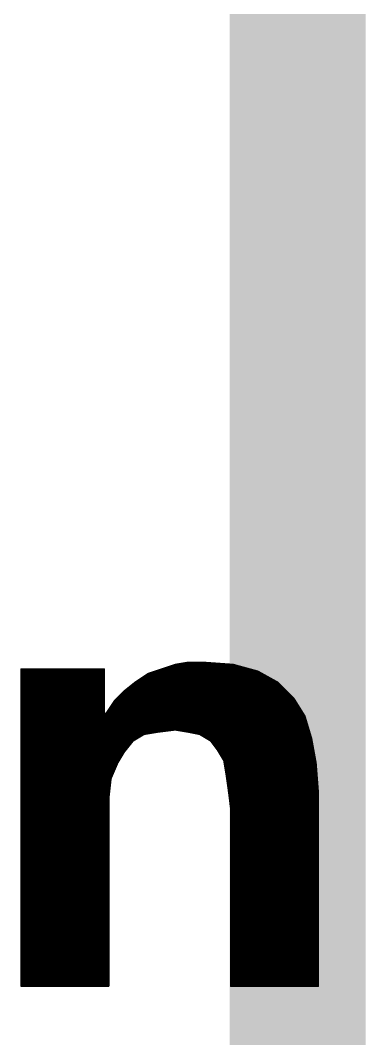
# Model space of a CAD drawing. Extents: x -28 to 79, y -27 to 67.
# Drawn here: x 44.158 to 45.707, y 42.931 to 47.498 of the extents above; entities that cross this region are included whole.
import ezdxf

# ---------------------------------------------------------------- set-up
doc = ezdxf.new("R2010")
doc.units = 0
doc.layers.add('1', color=12, linetype='CONTINUOUS')
doc.layers.add('21', color=41, linetype='CONTINUOUS')

msp = doc.modelspace()

# ---------------------------------------------------------------- linework, layer by layer
at = {"layer": '1', "const_width": 0.6096}
msp.add_lwpolyline([(45.4025, 39.37), (45.4025, 50.165)], dxfattribs=at)
at = {"layer": '21', "const_width": 0.01}
for points in [[(44.853, 44.6075), (44.913, 44.6175)], [(44.913, 44.6175), (44.973, 44.6175)], [(44.973, 44.6175), (45.113, 44.6075)], [(44.163, 44.5875), (44.533, 44.5875)], [(44.163, 44.4075), (44.163, 44.5875)], [(44.163, 44.58), (44.533, 44.58)], [(44.533, 44.5875), (44.533, 44.3875)], [(44.733, 44.5675), (44.793, 44.5875)], [(44.7705, 44.58), (45.2138, 44.58)], [(44.793, 44.5875), (44.853, 44.6075)], [(44.8005, 44.59), (45.1772, 44.59)], [(44.8305, 44.6), (45.1405, 44.6)], [(44.868, 44.61), (45.078, 44.61)], [(45.113, 44.6075), (45.223, 44.5775)], [(45.223, 44.5775), (45.313, 44.5275)], [(44.163, 44.57), (44.533, 44.57)], [(44.163, 44.56), (44.533, 44.56)], [(44.163, 44.55), (44.533, 44.55)], [(44.163, 44.54), (44.533, 44.54)], [(44.163, 44.53), (44.533, 44.53)], [(44.623, 44.4875), (44.673, 44.5275)], [(44.673, 44.5275), (44.733, 44.5675)], [(44.6768, 44.53), (45.3085, 44.53)], [(44.6917, 44.54), (45.2905, 44.54)], [(44.7067, 44.55), (45.2725, 44.55)], [(44.7218, 44.56), (45.2545, 44.56)], [(44.7405, 44.57), (45.2365, 44.57)], [(45.313, 44.5275), (45.383, 44.4575)], [(44.163, 44.52), (44.533, 44.52)], [(44.163, 44.51), (44.533, 44.51)], [(44.163, 44.5), (44.533, 44.5)], [(44.163, 44.49), (44.533, 44.49)], [(44.163, 44.48), (44.533, 44.48)], [(44.583, 44.4475), (44.623, 44.4875)], [(44.6155, 44.48), (45.3605, 44.48)], [(44.6261, 44.49), (45.3505, 44.49)], [(44.6386, 44.5), (45.3405, 44.5)], [(44.6511, 44.51), (45.3305, 44.51)], [(44.6636, 44.52), (45.3205, 44.52)], [(44.163, 44.47), (44.533, 44.47)], [(44.163, 44.46), (44.533, 44.46)], [(44.163, 44.45), (44.533, 44.45)], [(44.163, 44.44), (44.533, 44.44)], [(44.543, 44.3875), (44.583, 44.4475)], [(44.578, 44.44), (45.3939, 44.44)], [(44.5855, 44.45), (45.3877, 44.45)], [(44.5955, 44.46), (45.3805, 44.46)], [(44.6055, 44.47), (45.3705, 44.47)], [(45.383, 44.4575), (45.433, 44.3775)], [(44.163, 44.43), (44.533, 44.43)], [(44.163, 44.42), (44.533, 44.42)], [(44.163, 44.41), (44.533, 44.41)], [(44.163, 43.1675), (44.163, 44.4075)], [(44.163, 44.4), (44.533, 44.4)], [(44.163, 44.39), (44.533, 44.39)], [(44.5447, 44.39), (45.4252, 44.39)], [(44.5513, 44.4), (45.4189, 44.4)], [(44.558, 44.41), (45.4127, 44.41)], [(44.5647, 44.42), (45.4064, 44.42)], [(44.5713, 44.43), (45.4002, 44.43)], [(44.163, 44.38), (45.4314, 44.38)], [(44.163, 44.37), (45.4353, 44.37)], [(44.163, 44.36), (45.4383, 44.36)], [(44.163, 44.35), (45.4413, 44.35)], [(44.533, 44.3875), (44.543, 44.3875)], [(45.433, 44.3775), (45.463, 44.2775)], [(44.163, 44.34), (45.4443, 44.34)], [(44.163, 44.33), (45.4473, 44.33)], [(44.163, 44.32), (45.4503, 44.32)], [(44.163, 44.31), (44.793, 44.31)], [(44.163, 44.3), (44.728, 44.3)], [(44.713, 44.2975), (44.663, 44.2675)], [(44.773, 44.3075), (44.713, 44.2975)], [(44.853, 44.3175), (44.773, 44.3075)], [(44.913, 44.3075), (44.853, 44.3175)], [(44.898, 44.31), (45.4533, 44.31)], [(44.963, 44.2975), (44.913, 44.3075)], [(44.9505, 44.3), (45.4563, 44.3)], [(45.013, 44.2675), (44.963, 44.2975)], [(44.163, 44.29), (44.7005, 44.29)], [(44.163, 44.28), (44.6838, 44.28)], [(44.163, 44.27), (44.6672, 44.27)], [(44.163, 44.26), (44.657, 44.26)], [(44.663, 44.2675), (44.623, 44.2175)], [(44.9755, 44.29), (45.4593, 44.29)], [(44.9922, 44.28), (45.4623, 44.28)], [(45.0088, 44.27), (45.4644, 44.27)], [(45.043, 44.2275), (45.013, 44.2675)], [(45.0186, 44.26), (45.4662, 44.26)], [(45.463, 44.2775), (45.483, 44.1675)], [(44.163, 44.25), (44.649, 44.25)], [(44.163, 44.24), (44.641, 44.24)], [(44.163, 44.23), (44.633, 44.23)], [(44.163, 44.22), (44.625, 44.22)], [(44.163, 44.21), (44.6185, 44.21)], [(44.623, 44.2175), (44.593, 44.1675)], [(45.0261, 44.25), (45.468, 44.25)], [(45.0336, 44.24), (45.4698, 44.24)], [(45.0411, 44.23), (45.4716, 44.23)], [(45.073, 44.1775), (45.043, 44.2275)], [(45.0475, 44.22), (45.4735, 44.22)], [(45.0535, 44.21), (45.4753, 44.21)], [(44.163, 44.2), (44.6125, 44.2)], [(44.163, 44.19), (44.6065, 44.19)], [(44.163, 44.18), (44.6005, 44.18)], [(44.163, 44.17), (44.5945, 44.17)], [(44.163, 44.16), (44.5898, 44.16)], [(44.593, 44.1675), (44.563, 44.0975)], [(45.0595, 44.2), (45.4771, 44.2)], [(45.0655, 44.19), (45.4789, 44.19)], [(45.0715, 44.18), (45.4807, 44.18)], [(45.083, 44.1175), (45.073, 44.1775)], [(45.0742, 44.17), (45.4825, 44.17)], [(45.0759, 44.16), (45.4836, 44.16)], [(45.483, 44.1675), (45.493, 44.0375)], [(44.163, 44.15), (44.5855, 44.15)], [(44.163, 44.14), (44.5812, 44.14)], [(44.163, 44.13), (44.5769, 44.13)], [(44.163, 44.12), (44.5726, 44.12)], [(45.0776, 44.15), (45.4843, 44.15)], [(45.0793, 44.14), (45.4851, 44.14)], [(45.0809, 44.13), (45.4859, 44.13)], [(45.0826, 44.12), (45.4867, 44.12)], [(45.093, 44.0475), (45.083, 44.1175)], [(44.163, 44.11), (44.5684, 44.11)], [(44.163, 44.1), (44.5641, 44.1)], [(44.163, 44.09), (44.5622, 44.09)], [(44.163, 44.08), (44.5611, 44.08)], [(44.163, 44.07), (44.5599, 44.07)], [(44.563, 44.0975), (44.553, 44.0075)], [(45.0841, 44.11), (45.4874, 44.11)], [(45.0855, 44.1), (45.4882, 44.1)], [(45.0869, 44.09), (45.489, 44.09)], [(45.0884, 44.08), (45.4897, 44.08)], [(45.0898, 44.07), (45.4905, 44.07)], [(44.163, 44.06), (44.5588, 44.06)], [(44.163, 44.05), (44.5577, 44.05)], [(44.163, 44.04), (44.5566, 44.04)], [(44.163, 44.03), (44.5555, 44.03)], [(45.0912, 44.06), (45.4913, 44.06)], [(45.0926, 44.05), (45.492, 44.05)], [(45.103, 43.9675), (45.093, 44.0475)], [(45.0939, 44.04), (45.4928, 44.04)], [(45.0952, 44.03), (45.493, 44.03)], [(45.493, 44.0375), (45.493, 43.1675)], [(44.163, 44.02), (44.5544, 44.02)], [(44.163, 44.01), (44.5533, 44.01)], [(44.163, 44), (44.553, 44)], [(44.163, 43.99), (44.553, 43.99)], [(44.163, 43.98), (44.553, 43.98)], [(44.553, 44.0075), (44.553, 43.1675)], [(45.0964, 44.02), (45.493, 44.02)], [(45.0977, 44.01), (45.493, 44.01)], [(45.0989, 44), (45.493, 44)], [(45.1002, 43.99), (45.493, 43.99)], [(45.1014, 43.98), (45.493, 43.98)], [(44.163, 43.97), (44.553, 43.97)], [(44.163, 43.96), (44.553, 43.96)], [(44.163, 43.95), (44.553, 43.95)], [(44.163, 43.94), (44.553, 43.94)], [(45.1027, 43.97), (45.493, 43.97)], [(45.103, 43.1675), (45.103, 43.9675)], [(45.103, 43.96), (45.493, 43.96)], [(45.103, 43.95), (45.493, 43.95)], [(45.103, 43.94), (45.493, 43.94)], [(44.163, 43.93), (44.553, 43.93)], [(44.163, 43.92), (44.553, 43.92)], [(44.163, 43.91), (44.553, 43.91)], [(44.163, 43.9), (44.553, 43.9)], [(44.163, 43.89), (44.553, 43.89)], [(45.103, 43.93), (45.493, 43.93)], [(45.103, 43.92), (45.493, 43.92)], [(45.103, 43.91), (45.493, 43.91)], [(45.103, 43.9), (45.493, 43.9)], [(45.103, 43.89), (45.493, 43.89)], [(44.163, 43.88), (44.553, 43.88)], [(44.163, 43.87), (44.553, 43.87)], [(44.163, 43.86), (44.553, 43.86)], [(44.163, 43.85), (44.553, 43.85)], [(45.103, 43.88), (45.493, 43.88)], [(45.103, 43.87), (45.493, 43.87)], [(45.103, 43.86), (45.493, 43.86)], [(45.103, 43.85), (45.493, 43.85)], [(44.163, 43.84), (44.553, 43.84)], [(44.163, 43.83), (44.553, 43.83)], [(44.163, 43.82), (44.553, 43.82)], [(44.163, 43.81), (44.553, 43.81)], [(44.163, 43.8), (44.553, 43.8)], [(45.103, 43.84), (45.493, 43.84)], [(45.103, 43.83), (45.493, 43.83)], [(45.103, 43.82), (45.493, 43.82)], [(45.103, 43.81), (45.493, 43.81)], [(45.103, 43.8), (45.493, 43.8)], [(44.163, 43.79), (44.553, 43.79)], [(44.163, 43.78), (44.553, 43.78)], [(44.163, 43.77), (44.553, 43.77)], [(44.163, 43.76), (44.553, 43.76)], [(44.163, 43.75), (44.553, 43.75)], [(45.103, 43.79), (45.493, 43.79)], [(45.103, 43.78), (45.493, 43.78)], [(45.103, 43.77), (45.493, 43.77)], [(45.103, 43.76), (45.493, 43.76)], [(45.103, 43.75), (45.493, 43.75)], [(44.163, 43.74), (44.553, 43.74)], [(44.163, 43.73), (44.553, 43.73)], [(44.163, 43.72), (44.553, 43.72)], [(44.163, 43.71), (44.553, 43.71)], [(45.103, 43.74), (45.493, 43.74)], [(45.103, 43.73), (45.493, 43.73)], [(45.103, 43.72), (45.493, 43.72)], [(45.103, 43.71), (45.493, 43.71)], [(44.163, 43.7), (44.553, 43.7)], [(44.163, 43.69), (44.553, 43.69)], [(44.163, 43.68), (44.553, 43.68)], [(44.163, 43.67), (44.553, 43.67)], [(44.163, 43.66), (44.553, 43.66)], [(45.103, 43.7), (45.493, 43.7)], [(45.103, 43.69), (45.493, 43.69)], [(45.103, 43.68), (45.493, 43.68)], [(45.103, 43.67), (45.493, 43.67)], [(45.103, 43.66), (45.493, 43.66)], [(44.163, 43.65), (44.553, 43.65)], [(44.163, 43.64), (44.553, 43.64)], [(44.163, 43.63), (44.553, 43.63)], [(44.163, 43.62), (44.553, 43.62)], [(45.103, 43.65), (45.493, 43.65)], [(45.103, 43.64), (45.493, 43.64)], [(45.103, 43.63), (45.493, 43.63)], [(45.103, 43.62), (45.493, 43.62)], [(44.163, 43.61), (44.553, 43.61)], [(44.163, 43.6), (44.553, 43.6)], [(44.163, 43.59), (44.553, 43.59)], [(44.163, 43.58), (44.553, 43.58)], [(44.163, 43.57), (44.553, 43.57)], [(45.103, 43.61), (45.493, 43.61)], [(45.103, 43.6), (45.493, 43.6)], [(45.103, 43.59), (45.493, 43.59)], [(45.103, 43.58), (45.493, 43.58)], [(45.103, 43.57), (45.493, 43.57)], [(44.163, 43.56), (44.553, 43.56)], [(44.163, 43.55), (44.553, 43.55)], [(44.163, 43.54), (44.553, 43.54)], [(44.163, 43.53), (44.553, 43.53)], [(45.103, 43.56), (45.493, 43.56)], [(45.103, 43.55), (45.493, 43.55)], [(45.103, 43.54), (45.493, 43.54)], [(45.103, 43.53), (45.493, 43.53)], [(44.163, 43.52), (44.553, 43.52)], [(44.163, 43.51), (44.553, 43.51)], [(44.163, 43.5), (44.553, 43.5)], [(44.163, 43.49), (44.553, 43.49)], [(44.163, 43.48), (44.553, 43.48)], [(45.103, 43.52), (45.493, 43.52)], [(45.103, 43.51), (45.493, 43.51)], [(45.103, 43.5), (45.493, 43.5)], [(45.103, 43.49), (45.493, 43.49)], [(45.103, 43.48), (45.493, 43.48)], [(44.163, 43.47), (44.553, 43.47)], [(44.163, 43.46), (44.553, 43.46)], [(44.163, 43.45), (44.553, 43.45)], [(44.163, 43.44), (44.553, 43.44)], [(44.163, 43.43), (44.553, 43.43)], [(45.103, 43.47), (45.493, 43.47)], [(45.103, 43.46), (45.493, 43.46)], [(45.103, 43.45), (45.493, 43.45)], [(45.103, 43.44), (45.493, 43.44)], [(45.103, 43.43), (45.493, 43.43)], [(44.163, 43.42), (44.553, 43.42)], [(44.163, 43.41), (44.553, 43.41)], [(44.163, 43.4), (44.553, 43.4)], [(44.163, 43.39), (44.553, 43.39)], [(45.103, 43.42), (45.493, 43.42)], [(45.103, 43.41), (45.493, 43.41)], [(45.103, 43.4), (45.493, 43.4)], [(45.103, 43.39), (45.493, 43.39)], [(44.163, 43.38), (44.553, 43.38)], [(44.163, 43.37), (44.553, 43.37)], [(44.163, 43.36), (44.553, 43.36)], [(44.163, 43.35), (44.553, 43.35)], [(44.163, 43.34), (44.553, 43.34)], [(45.103, 43.38), (45.493, 43.38)], [(45.103, 43.37), (45.493, 43.37)], [(45.103, 43.36), (45.493, 43.36)], [(45.103, 43.35), (45.493, 43.35)], [(45.103, 43.34), (45.493, 43.34)], [(44.163, 43.33), (44.553, 43.33)], [(44.163, 43.32), (44.553, 43.32)], [(44.163, 43.31), (44.553, 43.31)], [(44.163, 43.3), (44.553, 43.3)], [(45.103, 43.33), (45.493, 43.33)], [(45.103, 43.32), (45.493, 43.32)], [(45.103, 43.31), (45.493, 43.31)], [(45.103, 43.3), (45.493, 43.3)], [(44.163, 43.29), (44.553, 43.29)], [(44.163, 43.28), (44.553, 43.28)], [(44.163, 43.27), (44.553, 43.27)], [(44.163, 43.26), (44.553, 43.26)], [(44.163, 43.25), (44.553, 43.25)], [(45.103, 43.29), (45.493, 43.29)], [(45.103, 43.28), (45.493, 43.28)], [(45.103, 43.27), (45.493, 43.27)], [(45.103, 43.26), (45.493, 43.26)], [(45.103, 43.25), (45.493, 43.25)], [(44.163, 43.24), (44.553, 43.24)], [(44.163, 43.23), (44.553, 43.23)], [(44.163, 43.22), (44.553, 43.22)], [(44.163, 43.21), (44.553, 43.21)], [(45.103, 43.24), (45.493, 43.24)], [(45.103, 43.23), (45.493, 43.23)], [(45.103, 43.22), (45.493, 43.22)], [(45.103, 43.21), (45.493, 43.21)], [(44.163, 43.2), (44.553, 43.2)], [(44.163, 43.19), (44.553, 43.19)], [(44.163, 43.18), (44.553, 43.18)], [(44.163, 43.17), (44.553, 43.17)], [(44.553, 43.1675), (44.163, 43.1675)], [(45.103, 43.2), (45.493, 43.2)], [(45.103, 43.19), (45.493, 43.19)], [(45.103, 43.18), (45.493, 43.18)], [(45.103, 43.17), (45.493, 43.17)], [(45.493, 43.1675), (45.103, 43.1675)]]:
    msp.add_lwpolyline(points, dxfattribs=at)
at = {"layer": '21', "const_width": 0.005}
for points in [[(44.913, 44.62, 1), (44.913, 44.615)], [(44.9134, 44.615, 1), (44.9126, 44.62)], [(44.9732, 44.62, 1), (44.9728, 44.615)], [(44.973, 44.615, 1), (44.973, 44.62)], [(44.163, 44.59, 1), (44.163, 44.585)], [(44.1655, 44.5875, 1), (44.1605, 44.5875)], [(44.163, 44.5825, 1), (44.163, 44.5775)], [(44.5355, 44.5875, 1), (44.5305, 44.5875)], [(44.533, 44.585, 1), (44.533, 44.59)], [(44.533, 44.5775, 1), (44.533, 44.5825)], [(44.7705, 44.5825, 1), (44.7705, 44.5775)], [(44.7922, 44.5899, 1), (44.7938, 44.5851)], [(44.7938, 44.5851, 1), (44.7922, 44.5899)], [(44.8005, 44.5925, 1), (44.8005, 44.5875)], [(44.8305, 44.6025, 1), (44.8305, 44.5975)], [(44.8526, 44.61, 1), (44.8534, 44.605)], [(44.8538, 44.6051, 1), (44.8522, 44.6099)], [(44.868, 44.6125, 1), (44.868, 44.6075)], [(45.078, 44.6075, 1), (45.078, 44.6125)], [(45.1137, 44.6099, 1), (45.1123, 44.6051)], [(45.1128, 44.605, 1), (45.1132, 44.61)], [(45.1405, 44.5975, 1), (45.1405, 44.6025)], [(45.1772, 44.5875, 1), (45.1772, 44.5925)], [(45.2138, 44.5775, 1), (45.2138, 44.5825)], [(45.2242, 44.5797, 1), (45.2218, 44.5753)], [(45.2223, 44.5751, 1), (45.2237, 44.5799)], [(44.163, 44.5725, 1), (44.163, 44.5675)], [(44.163, 44.5625, 1), (44.163, 44.5575)], [(44.163, 44.5525, 1), (44.163, 44.5475)], [(44.163, 44.5425, 1), (44.163, 44.5375)], [(44.163, 44.5325, 1), (44.163, 44.5275)], [(44.533, 44.5675, 1), (44.533, 44.5725)], [(44.533, 44.5575, 1), (44.533, 44.5625)], [(44.533, 44.5475, 1), (44.533, 44.5525)], [(44.533, 44.5375, 1), (44.533, 44.5425)], [(44.533, 44.5275, 1), (44.533, 44.5325)], [(44.6716, 44.5296, 1), (44.6744, 44.5254)], [(44.6746, 44.5255, 1), (44.6714, 44.5295)], [(44.6768, 44.5325, 1), (44.6768, 44.5275)], [(44.6917, 44.5425, 1), (44.6917, 44.5375)], [(44.7067, 44.5525, 1), (44.7067, 44.5475)], [(44.7218, 44.5625, 1), (44.7218, 44.5575)], [(44.7322, 44.5699, 1), (44.7338, 44.5651)], [(44.7344, 44.5654, 1), (44.7316, 44.5696)], [(44.7405, 44.5725, 1), (44.7405, 44.5675)], [(45.2365, 44.5675, 1), (45.2365, 44.5725)], [(45.2545, 44.5575, 1), (45.2545, 44.5625)], [(45.2725, 44.5475, 1), (45.2725, 44.5525)], [(45.2905, 44.5375, 1), (45.2905, 44.5425)], [(45.3085, 44.5275, 1), (45.3085, 44.5325)], [(45.3148, 44.5293, 1), (45.3112, 44.5257)], [(45.3118, 44.5253, 1), (45.3142, 44.5297)], [(44.163, 44.5225, 1), (44.163, 44.5175)], [(44.163, 44.5125, 1), (44.163, 44.5075)], [(44.163, 44.5025, 1), (44.163, 44.4975)], [(44.163, 44.4925, 1), (44.163, 44.4875)], [(44.163, 44.4825, 1), (44.163, 44.4775)], [(44.533, 44.5175, 1), (44.533, 44.5225)], [(44.533, 44.5075, 1), (44.533, 44.5125)], [(44.533, 44.4975, 1), (44.533, 44.5025)], [(44.533, 44.4875, 1), (44.533, 44.4925)], [(44.533, 44.4775, 1), (44.533, 44.4825)], [(44.6155, 44.4825, 1), (44.6155, 44.4775)], [(44.6214, 44.4895, 1), (44.6246, 44.4855)], [(44.6248, 44.4857, 1), (44.6212, 44.4893)], [(44.6261, 44.4925, 1), (44.6261, 44.4875)], [(44.6386, 44.5025, 1), (44.6386, 44.4975)], [(44.6511, 44.5125, 1), (44.6511, 44.5075)], [(44.6636, 44.5225, 1), (44.6636, 44.5175)], [(45.3205, 44.5175, 1), (45.3205, 44.5225)], [(45.3305, 44.5075, 1), (45.3305, 44.5125)], [(45.3405, 44.4975, 1), (45.3405, 44.5025)], [(45.3505, 44.4875, 1), (45.3505, 44.4925)], [(45.3605, 44.4775, 1), (45.3605, 44.4825)], [(44.163, 44.4725, 1), (44.163, 44.4675)], [(44.163, 44.4625, 1), (44.163, 44.4575)], [(44.163, 44.4525, 1), (44.163, 44.4475)], [(44.163, 44.4425, 1), (44.163, 44.4375)], [(44.533, 44.4675, 1), (44.533, 44.4725)], [(44.533, 44.4575, 1), (44.533, 44.4625)], [(44.533, 44.4475, 1), (44.533, 44.4525)], [(44.533, 44.4375, 1), (44.533, 44.4425)], [(44.578, 44.4425, 1), (44.578, 44.4375)], [(44.5812, 44.4493, 1), (44.5848, 44.4457)], [(44.5851, 44.4461, 1), (44.5809, 44.4489)], [(44.5855, 44.4525, 1), (44.5855, 44.4475)], [(44.5955, 44.4625, 1), (44.5955, 44.4575)], [(44.6055, 44.4725, 1), (44.6055, 44.4675)], [(45.3705, 44.4675, 1), (45.3705, 44.4725)], [(45.3805, 44.4575, 1), (45.3805, 44.4625)], [(45.3851, 44.4588, 1), (45.3809, 44.4562)], [(45.3812, 44.4557, 1), (45.3848, 44.4593)], [(45.3877, 44.4475, 1), (45.3877, 44.4525)], [(45.3939, 44.4375, 1), (45.3939, 44.4425)], [(44.163, 44.4325, 1), (44.163, 44.4275)], [(44.163, 44.4225, 1), (44.163, 44.4175)], [(44.163, 44.4125, 1), (44.163, 44.4075)], [(44.1655, 44.4075, 1), (44.1605, 44.4075)], [(44.1605, 44.4075, 1), (44.1655, 44.4075)], [(44.163, 44.4025, 1), (44.163, 44.3975)], [(44.163, 44.3925, 1), (44.163, 44.3875)], [(44.533, 44.4275, 1), (44.533, 44.4325)], [(44.533, 44.4175, 1), (44.533, 44.4225)], [(44.533, 44.4075, 1), (44.533, 44.4125)], [(44.533, 44.3975, 1), (44.533, 44.4025)], [(44.533, 44.3875, 1), (44.533, 44.3925)], [(44.5447, 44.3925, 1), (44.5447, 44.3875)], [(44.5513, 44.4025, 1), (44.5513, 44.3975)], [(44.558, 44.4125, 1), (44.558, 44.4075)], [(44.5647, 44.4225, 1), (44.5647, 44.4175)], [(44.5713, 44.4325, 1), (44.5713, 44.4275)], [(45.4002, 44.4275, 1), (45.4002, 44.4325)], [(45.4064, 44.4175, 1), (45.4064, 44.4225)], [(45.4127, 44.4075, 1), (45.4127, 44.4125)], [(45.4189, 44.3975, 1), (45.4189, 44.4025)], [(45.4252, 44.3875, 1), (45.4252, 44.3925)], [(44.163, 44.3825, 1), (44.163, 44.3775)], [(44.163, 44.3725, 1), (44.163, 44.3675)], [(44.163, 44.3625, 1), (44.163, 44.3575)], [(44.163, 44.3525, 1), (44.163, 44.3475)], [(44.533, 44.39, 1), (44.533, 44.385)], [(44.5305, 44.3875, 1), (44.5355, 44.3875)], [(44.5409, 44.3889, 1), (44.5451, 44.3861)], [(44.543, 44.385, 1), (44.543, 44.39)], [(45.4354, 44.3782, 1), (45.4306, 44.3768)], [(45.4309, 44.3762, 1), (45.4351, 44.3788)], [(45.4314, 44.3775, 1), (45.4314, 44.3825)], [(45.4353, 44.3675, 1), (45.4353, 44.3725)], [(45.4383, 44.3575, 1), (45.4383, 44.3625)], [(45.4413, 44.3475, 1), (45.4413, 44.3525)], [(44.163, 44.3425, 1), (44.163, 44.3375)], [(44.163, 44.3325, 1), (44.163, 44.3275)], [(44.163, 44.3225, 1), (44.163, 44.3175)], [(44.163, 44.3125, 1), (44.163, 44.3075)], [(44.163, 44.3025, 1), (44.163, 44.2975)], [(44.7126, 44.3, 1), (44.7134, 44.295)], [(44.7143, 44.2954, 1), (44.7117, 44.2996)], [(44.728, 44.2975, 1), (44.728, 44.3025)], [(44.7727, 44.31, 1), (44.7733, 44.305)], [(44.7734, 44.305, 1), (44.7726, 44.31)], [(44.793, 44.3075, 1), (44.793, 44.3125)], [(44.8534, 44.32, 1), (44.8526, 44.315)], [(44.8533, 44.315, 1), (44.8527, 44.32)], [(44.898, 44.3125, 1), (44.898, 44.3075)], [(44.9135, 44.31, 1), (44.9125, 44.305)], [(44.9126, 44.305, 1), (44.9134, 44.31)], [(44.9505, 44.3025, 1), (44.9505, 44.2975)], [(44.9643, 44.2996, 1), (44.9617, 44.2954)], [(44.9625, 44.295, 1), (44.9635, 44.3)], [(45.4443, 44.3375, 1), (45.4443, 44.3425)], [(45.4473, 44.3275, 1), (45.4473, 44.3325)], [(45.4503, 44.3175, 1), (45.4503, 44.3225)], [(45.4533, 44.3075, 1), (45.4533, 44.3125)], [(45.4563, 44.2975, 1), (45.4563, 44.3025)], [(44.163, 44.2925, 1), (44.163, 44.2875)], [(44.163, 44.2825, 1), (44.163, 44.2775)], [(44.163, 44.2725, 1), (44.163, 44.2675)], [(44.163, 44.2625, 1), (44.163, 44.2575)], [(44.657, 44.2575, 1), (44.657, 44.2625)], [(44.6617, 44.2696, 1), (44.6643, 44.2654)], [(44.665, 44.2659, 1), (44.661, 44.2691)], [(44.6672, 44.2675, 1), (44.6672, 44.2725)], [(44.6838, 44.2775, 1), (44.6838, 44.2825)], [(44.7005, 44.2875, 1), (44.7005, 44.2925)], [(44.9755, 44.2925, 1), (44.9755, 44.2875)], [(44.9922, 44.2825, 1), (44.9922, 44.2775)], [(45.0088, 44.2725, 1), (45.0088, 44.2675)], [(45.015, 44.269, 1), (45.011, 44.266)], [(45.0117, 44.2654, 1), (45.0143, 44.2696)], [(45.0186, 44.2625, 1), (45.0186, 44.2575)], [(45.4593, 44.2875, 1), (45.4593, 44.2925)], [(45.4655, 44.2779, 1), (45.4605, 44.2771)], [(45.4606, 44.2768, 1), (45.4654, 44.2782)], [(45.4623, 44.2775, 1), (45.4623, 44.2825)], [(45.4644, 44.2675, 1), (45.4644, 44.2725)], [(45.4662, 44.2575, 1), (45.4662, 44.2625)], [(44.163, 44.2525, 1), (44.163, 44.2475)], [(44.163, 44.2425, 1), (44.163, 44.2375)], [(44.163, 44.2325, 1), (44.163, 44.2275)], [(44.163, 44.2225, 1), (44.163, 44.2175)], [(44.163, 44.2125, 1), (44.163, 44.2075)], [(44.6185, 44.2075, 1), (44.6185, 44.2125)], [(44.621, 44.2191, 1), (44.625, 44.2159)], [(44.6251, 44.2162, 1), (44.6209, 44.2188)], [(44.625, 44.2175, 1), (44.625, 44.2225)], [(44.633, 44.2275, 1), (44.633, 44.2325)], [(44.641, 44.2375, 1), (44.641, 44.2425)], [(44.649, 44.2475, 1), (44.649, 44.2525)], [(45.0261, 44.2525, 1), (45.0261, 44.2475)], [(45.0336, 44.2425, 1), (45.0336, 44.2375)], [(45.0411, 44.2325, 1), (45.0411, 44.2275)], [(45.0451, 44.2288, 1), (45.0409, 44.2262)], [(45.041, 44.226, 1), (45.045, 44.229)], [(45.0475, 44.2225, 1), (45.0475, 44.2175)], [(45.0535, 44.2125, 1), (45.0535, 44.2075)], [(45.468, 44.2475, 1), (45.468, 44.2525)], [(45.4698, 44.2375, 1), (45.4698, 44.2425)], [(45.4716, 44.2275, 1), (45.4716, 44.2325)], [(45.4735, 44.2175, 1), (45.4735, 44.2225)], [(45.4753, 44.2075, 1), (45.4753, 44.2125)], [(44.163, 44.2025, 1), (44.163, 44.1975)], [(44.163, 44.1925, 1), (44.163, 44.1875)], [(44.163, 44.1825, 1), (44.163, 44.1775)], [(44.163, 44.1725, 1), (44.163, 44.1675)], [(44.163, 44.1625, 1), (44.163, 44.1575)], [(44.5898, 44.1575, 1), (44.5898, 44.1625)], [(44.5909, 44.1688, 1), (44.5951, 44.1662)], [(44.5953, 44.1665, 1), (44.5907, 44.1685)], [(44.5945, 44.1675, 1), (44.5945, 44.1725)], [(44.6005, 44.1775, 1), (44.6005, 44.1825)], [(44.6065, 44.1875, 1), (44.6065, 44.1925)], [(44.6125, 44.1975, 1), (44.6125, 44.2025)], [(45.0595, 44.2025, 1), (45.0595, 44.1975)], [(45.0655, 44.1925, 1), (45.0655, 44.1875)], [(45.0715, 44.1825, 1), (45.0715, 44.1775)], [(45.0755, 44.1779, 1), (45.0705, 44.1771)], [(45.0709, 44.1762, 1), (45.0751, 44.1788)], [(45.0742, 44.1725, 1), (45.0742, 44.1675)], [(45.0759, 44.1625, 1), (45.0759, 44.1575)], [(45.4771, 44.1975, 1), (45.4771, 44.2025)], [(45.4789, 44.1875, 1), (45.4789, 44.1925)], [(45.4855, 44.1677, 1), (45.4805, 44.1673)], [(45.4805, 44.1671, 1), (45.4855, 44.1679)], [(45.4807, 44.1775, 1), (45.4807, 44.1825)], [(45.4825, 44.1675, 1), (45.4825, 44.1725)], [(45.4836, 44.1575, 1), (45.4836, 44.1625)], [(44.163, 44.1525, 1), (44.163, 44.1475)], [(44.163, 44.1425, 1), (44.163, 44.1375)], [(44.163, 44.1325, 1), (44.163, 44.1275)], [(44.163, 44.1225, 1), (44.163, 44.1175)], [(44.5726, 44.1175, 1), (44.5726, 44.1225)], [(44.5769, 44.1275, 1), (44.5769, 44.1325)], [(44.5812, 44.1375, 1), (44.5812, 44.1425)], [(44.5855, 44.1475, 1), (44.5855, 44.1525)], [(45.0776, 44.1525, 1), (45.0776, 44.1475)], [(45.0793, 44.1425, 1), (45.0793, 44.1375)], [(45.0809, 44.1325, 1), (45.0809, 44.1275)], [(45.0826, 44.1225, 1), (45.0826, 44.1175)], [(45.0855, 44.1179, 1), (45.0805, 44.1171)], [(45.0805, 44.1171, 1), (45.0855, 44.1179)], [(45.4843, 44.1475, 1), (45.4843, 44.1525)], [(45.4851, 44.1375, 1), (45.4851, 44.1425)], [(45.4859, 44.1275, 1), (45.4859, 44.1325)], [(45.4867, 44.1175, 1), (45.4867, 44.1225)], [(44.163, 44.1125, 1), (44.163, 44.1075)], [(44.163, 44.1025, 1), (44.163, 44.0975)], [(44.163, 44.0925, 1), (44.163, 44.0875)], [(44.163, 44.0825, 1), (44.163, 44.0775)], [(44.163, 44.0725, 1), (44.163, 44.0675)], [(44.5599, 44.0675, 1), (44.5599, 44.0725)], [(44.5655, 44.0972, 1), (44.5605, 44.0978)], [(44.5607, 44.0985, 1), (44.5653, 44.0965)], [(44.5611, 44.0775, 1), (44.5611, 44.0825)], [(44.5622, 44.0875, 1), (44.5622, 44.0925)], [(44.5641, 44.0975, 1), (44.5641, 44.1025)], [(44.5684, 44.1075, 1), (44.5684, 44.1125)], [(45.0841, 44.1125, 1), (45.0841, 44.1075)], [(45.0855, 44.1025, 1), (45.0855, 44.0975)], [(45.0869, 44.0925, 1), (45.0869, 44.0875)], [(45.0884, 44.0825, 1), (45.0884, 44.0775)], [(45.0898, 44.0725, 1), (45.0898, 44.0675)], [(45.4874, 44.1075, 1), (45.4874, 44.1125)], [(45.4882, 44.0975, 1), (45.4882, 44.1025)], [(45.489, 44.0875, 1), (45.489, 44.0925)], [(45.4897, 44.0775, 1), (45.4897, 44.0825)], [(45.4905, 44.0675, 1), (45.4905, 44.0725)], [(44.163, 44.0625, 1), (44.163, 44.0575)], [(44.163, 44.0525, 1), (44.163, 44.0475)], [(44.163, 44.0425, 1), (44.163, 44.0375)], [(44.163, 44.0325, 1), (44.163, 44.0275)], [(44.5555, 44.0275, 1), (44.5555, 44.0325)], [(44.5566, 44.0375, 1), (44.5566, 44.0425)], [(44.5577, 44.0475, 1), (44.5577, 44.0525)], [(44.5588, 44.0575, 1), (44.5588, 44.0625)], [(45.0912, 44.0625, 1), (45.0912, 44.0575)], [(45.0926, 44.0525, 1), (45.0926, 44.0475)], [(45.0955, 44.0478, 1), (45.0905, 44.0472)], [(45.0905, 44.0471, 1), (45.0955, 44.0479)], [(45.0939, 44.0425, 1), (45.0939, 44.0375)], [(45.0952, 44.0325, 1), (45.0952, 44.0275)], [(45.4955, 44.0375, 1), (45.4905, 44.0375)], [(45.4905, 44.0373, 1), (45.4955, 44.0377)], [(45.4913, 44.0575, 1), (45.4913, 44.0625)], [(45.492, 44.0475, 1), (45.492, 44.0525)], [(45.4928, 44.0375, 1), (45.4928, 44.0425)], [(45.493, 44.0275, 1), (45.493, 44.0325)], [(44.163, 44.0225, 1), (44.163, 44.0175)], [(44.163, 44.0125, 1), (44.163, 44.0075)], [(44.163, 44.0025, 1), (44.163, 43.9975)], [(44.163, 43.9925, 1), (44.163, 43.9875)], [(44.163, 43.9825, 1), (44.163, 43.9775)], [(44.5555, 44.0075, 1), (44.5505, 44.0075)], [(44.5505, 44.0078, 1), (44.5555, 44.0072)], [(44.553, 43.9975, 1), (44.553, 44.0025)], [(44.553, 43.9875, 1), (44.553, 43.9925)], [(44.553, 43.9775, 1), (44.553, 43.9825)], [(44.5533, 44.0075, 1), (44.5533, 44.0125)], [(44.5544, 44.0175, 1), (44.5544, 44.0225)], [(45.0964, 44.0225, 1), (45.0964, 44.0175)], [(45.0977, 44.0125, 1), (45.0977, 44.0075)], [(45.0989, 44.0025, 1), (45.0989, 43.9975)], [(45.1002, 43.9925, 1), (45.1002, 43.9875)], [(45.1014, 43.9825, 1), (45.1014, 43.9775)], [(45.493, 44.0175, 1), (45.493, 44.0225)], [(45.493, 44.0075, 1), (45.493, 44.0125)], [(45.493, 43.9975, 1), (45.493, 44.0025)], [(45.493, 43.9875, 1), (45.493, 43.9925)], [(45.493, 43.9775, 1), (45.493, 43.9825)], [(44.163, 43.9725, 1), (44.163, 43.9675)], [(44.163, 43.9625, 1), (44.163, 43.9575)], [(44.163, 43.9525, 1), (44.163, 43.9475)], [(44.163, 43.9425, 1), (44.163, 43.9375)], [(44.553, 43.9675, 1), (44.553, 43.9725)], [(44.553, 43.9575, 1), (44.553, 43.9625)], [(44.553, 43.9475, 1), (44.553, 43.9525)], [(44.553, 43.9375, 1), (44.553, 43.9425)], [(45.1027, 43.9725, 1), (45.1027, 43.9675)], [(45.1055, 43.9675, 1), (45.1005, 43.9675)], [(45.1005, 43.9672, 1), (45.1055, 43.9678)], [(45.103, 43.9625, 1), (45.103, 43.9575)], [(45.103, 43.9525, 1), (45.103, 43.9475)], [(45.103, 43.9425, 1), (45.103, 43.9375)], [(45.493, 43.9675, 1), (45.493, 43.9725)], [(45.493, 43.9575, 1), (45.493, 43.9625)], [(45.493, 43.9475, 1), (45.493, 43.9525)], [(45.493, 43.9375, 1), (45.493, 43.9425)], [(44.163, 43.9325, 1), (44.163, 43.9275)], [(44.163, 43.9225, 1), (44.163, 43.9175)], [(44.163, 43.9125, 1), (44.163, 43.9075)], [(44.163, 43.9025, 1), (44.163, 43.8975)], [(44.163, 43.8925, 1), (44.163, 43.8875)], [(44.553, 43.9275, 1), (44.553, 43.9325)], [(44.553, 43.9175, 1), (44.553, 43.9225)], [(44.553, 43.9075, 1), (44.553, 43.9125)], [(44.553, 43.8975, 1), (44.553, 43.9025)], [(44.553, 43.8875, 1), (44.553, 43.8925)], [(45.103, 43.9325, 1), (45.103, 43.9275)], [(45.103, 43.9225, 1), (45.103, 43.9175)], [(45.103, 43.9125, 1), (45.103, 43.9075)], [(45.103, 43.9025, 1), (45.103, 43.8975)], [(45.103, 43.8925, 1), (45.103, 43.8875)], [(45.493, 43.9275, 1), (45.493, 43.9325)], [(45.493, 43.9175, 1), (45.493, 43.9225)], [(45.493, 43.9075, 1), (45.493, 43.9125)], [(45.493, 43.8975, 1), (45.493, 43.9025)], [(45.493, 43.8875, 1), (45.493, 43.8925)], [(44.163, 43.8825, 1), (44.163, 43.8775)], [(44.163, 43.8725, 1), (44.163, 43.8675)], [(44.163, 43.8625, 1), (44.163, 43.8575)], [(44.163, 43.8525, 1), (44.163, 43.8475)], [(44.553, 43.8775, 1), (44.553, 43.8825)], [(44.553, 43.8675, 1), (44.553, 43.8725)], [(44.553, 43.8575, 1), (44.553, 43.8625)], [(44.553, 43.8475, 1), (44.553, 43.8525)], [(45.103, 43.8825, 1), (45.103, 43.8775)], [(45.103, 43.8725, 1), (45.103, 43.8675)], [(45.103, 43.8625, 1), (45.103, 43.8575)], [(45.103, 43.8525, 1), (45.103, 43.8475)], [(45.493, 43.8775, 1), (45.493, 43.8825)], [(45.493, 43.8675, 1), (45.493, 43.8725)], [(45.493, 43.8575, 1), (45.493, 43.8625)], [(45.493, 43.8475, 1), (45.493, 43.8525)], [(44.163, 43.8425, 1), (44.163, 43.8375)], [(44.163, 43.8325, 1), (44.163, 43.8275)], [(44.163, 43.8225, 1), (44.163, 43.8175)], [(44.163, 43.8125, 1), (44.163, 43.8075)], [(44.163, 43.8025, 1), (44.163, 43.7975)], [(44.553, 43.8375, 1), (44.553, 43.8425)], [(44.553, 43.8275, 1), (44.553, 43.8325)], [(44.553, 43.8175, 1), (44.553, 43.8225)], [(44.553, 43.8075, 1), (44.553, 43.8125)], [(44.553, 43.7975, 1), (44.553, 43.8025)], [(45.103, 43.8425, 1), (45.103, 43.8375)], [(45.103, 43.8325, 1), (45.103, 43.8275)], [(45.103, 43.8225, 1), (45.103, 43.8175)], [(45.103, 43.8125, 1), (45.103, 43.8075)], [(45.103, 43.8025, 1), (45.103, 43.7975)], [(45.493, 43.8375, 1), (45.493, 43.8425)], [(45.493, 43.8275, 1), (45.493, 43.8325)], [(45.493, 43.8175, 1), (45.493, 43.8225)], [(45.493, 43.8075, 1), (45.493, 43.8125)], [(45.493, 43.7975, 1), (45.493, 43.8025)], [(44.163, 43.7925, 1), (44.163, 43.7875)], [(44.163, 43.7825, 1), (44.163, 43.7775)], [(44.163, 43.7725, 1), (44.163, 43.7675)], [(44.163, 43.7625, 1), (44.163, 43.7575)], [(44.163, 43.7525, 1), (44.163, 43.7475)], [(44.553, 43.7875, 1), (44.553, 43.7925)], [(44.553, 43.7775, 1), (44.553, 43.7825)], [(44.553, 43.7675, 1), (44.553, 43.7725)], [(44.553, 43.7575, 1), (44.553, 43.7625)], [(44.553, 43.7475, 1), (44.553, 43.7525)], [(45.103, 43.7925, 1), (45.103, 43.7875)], [(45.103, 43.7825, 1), (45.103, 43.7775)], [(45.103, 43.7725, 1), (45.103, 43.7675)], [(45.103, 43.7625, 1), (45.103, 43.7575)], [(45.103, 43.7525, 1), (45.103, 43.7475)], [(45.493, 43.7875, 1), (45.493, 43.7925)], [(45.493, 43.7775, 1), (45.493, 43.7825)], [(45.493, 43.7675, 1), (45.493, 43.7725)], [(45.493, 43.7575, 1), (45.493, 43.7625)], [(45.493, 43.7475, 1), (45.493, 43.7525)], [(44.163, 43.7425, 1), (44.163, 43.7375)], [(44.163, 43.7325, 1), (44.163, 43.7275)], [(44.163, 43.7225, 1), (44.163, 43.7175)], [(44.163, 43.7125, 1), (44.163, 43.7075)], [(44.553, 43.7375, 1), (44.553, 43.7425)], [(44.553, 43.7275, 1), (44.553, 43.7325)], [(44.553, 43.7175, 1), (44.553, 43.7225)], [(44.553, 43.7075, 1), (44.553, 43.7125)], [(45.103, 43.7425, 1), (45.103, 43.7375)], [(45.103, 43.7325, 1), (45.103, 43.7275)], [(45.103, 43.7225, 1), (45.103, 43.7175)], [(45.103, 43.7125, 1), (45.103, 43.7075)], [(45.493, 43.7375, 1), (45.493, 43.7425)], [(45.493, 43.7275, 1), (45.493, 43.7325)], [(45.493, 43.7175, 1), (45.493, 43.7225)], [(45.493, 43.7075, 1), (45.493, 43.7125)], [(44.163, 43.7025, 1), (44.163, 43.6975)], [(44.163, 43.6925, 1), (44.163, 43.6875)], [(44.163, 43.6825, 1), (44.163, 43.6775)], [(44.163, 43.6725, 1), (44.163, 43.6675)], [(44.163, 43.6625, 1), (44.163, 43.6575)], [(44.553, 43.6975, 1), (44.553, 43.7025)], [(44.553, 43.6875, 1), (44.553, 43.6925)], [(44.553, 43.6775, 1), (44.553, 43.6825)], [(44.553, 43.6675, 1), (44.553, 43.6725)], [(44.553, 43.6575, 1), (44.553, 43.6625)], [(45.103, 43.7025, 1), (45.103, 43.6975)], [(45.103, 43.6925, 1), (45.103, 43.6875)], [(45.103, 43.6825, 1), (45.103, 43.6775)], [(45.103, 43.6725, 1), (45.103, 43.6675)], [(45.103, 43.6625, 1), (45.103, 43.6575)], [(45.493, 43.6975, 1), (45.493, 43.7025)], [(45.493, 43.6875, 1), (45.493, 43.6925)], [(45.493, 43.6775, 1), (45.493, 43.6825)], [(45.493, 43.6675, 1), (45.493, 43.6725)], [(45.493, 43.6575, 1), (45.493, 43.6625)], [(44.163, 43.6525, 1), (44.163, 43.6475)], [(44.163, 43.6425, 1), (44.163, 43.6375)], [(44.163, 43.6325, 1), (44.163, 43.6275)], [(44.163, 43.6225, 1), (44.163, 43.6175)], [(44.553, 43.6475, 1), (44.553, 43.6525)], [(44.553, 43.6375, 1), (44.553, 43.6425)], [(44.553, 43.6275, 1), (44.553, 43.6325)], [(44.553, 43.6175, 1), (44.553, 43.6225)], [(45.103, 43.6525, 1), (45.103, 43.6475)], [(45.103, 43.6425, 1), (45.103, 43.6375)], [(45.103, 43.6325, 1), (45.103, 43.6275)], [(45.103, 43.6225, 1), (45.103, 43.6175)], [(45.493, 43.6475, 1), (45.493, 43.6525)], [(45.493, 43.6375, 1), (45.493, 43.6425)], [(45.493, 43.6275, 1), (45.493, 43.6325)], [(45.493, 43.6175, 1), (45.493, 43.6225)], [(44.163, 43.6125, 1), (44.163, 43.6075)], [(44.163, 43.6025, 1), (44.163, 43.5975)], [(44.163, 43.5925, 1), (44.163, 43.5875)], [(44.163, 43.5825, 1), (44.163, 43.5775)], [(44.163, 43.5725, 1), (44.163, 43.5675)], [(44.553, 43.6075, 1), (44.553, 43.6125)], [(44.553, 43.5975, 1), (44.553, 43.6025)], [(44.553, 43.5875, 1), (44.553, 43.5925)], [(44.553, 43.5775, 1), (44.553, 43.5825)], [(44.553, 43.5675, 1), (44.553, 43.5725)], [(45.103, 43.6125, 1), (45.103, 43.6075)], [(45.103, 43.6025, 1), (45.103, 43.5975)], [(45.103, 43.5925, 1), (45.103, 43.5875)], [(45.103, 43.5825, 1), (45.103, 43.5775)], [(45.103, 43.5725, 1), (45.103, 43.5675)], [(45.493, 43.6075, 1), (45.493, 43.6125)], [(45.493, 43.5975, 1), (45.493, 43.6025)], [(45.493, 43.5875, 1), (45.493, 43.5925)], [(45.493, 43.5775, 1), (45.493, 43.5825)], [(45.493, 43.5675, 1), (45.493, 43.5725)], [(44.163, 43.5625, 1), (44.163, 43.5575)], [(44.163, 43.5525, 1), (44.163, 43.5475)], [(44.163, 43.5425, 1), (44.163, 43.5375)], [(44.163, 43.5325, 1), (44.163, 43.5275)], [(44.553, 43.5575, 1), (44.553, 43.5625)], [(44.553, 43.5475, 1), (44.553, 43.5525)], [(44.553, 43.5375, 1), (44.553, 43.5425)], [(44.553, 43.5275, 1), (44.553, 43.5325)], [(45.103, 43.5625, 1), (45.103, 43.5575)], [(45.103, 43.5525, 1), (45.103, 43.5475)], [(45.103, 43.5425, 1), (45.103, 43.5375)], [(45.103, 43.5325, 1), (45.103, 43.5275)], [(45.493, 43.5575, 1), (45.493, 43.5625)], [(45.493, 43.5475, 1), (45.493, 43.5525)], [(45.493, 43.5375, 1), (45.493, 43.5425)], [(45.493, 43.5275, 1), (45.493, 43.5325)], [(44.163, 43.5225, 1), (44.163, 43.5175)], [(44.163, 43.5125, 1), (44.163, 43.5075)], [(44.163, 43.5025, 1), (44.163, 43.4975)], [(44.163, 43.4925, 1), (44.163, 43.4875)], [(44.163, 43.4825, 1), (44.163, 43.4775)], [(44.553, 43.5175, 1), (44.553, 43.5225)], [(44.553, 43.5075, 1), (44.553, 43.5125)], [(44.553, 43.4975, 1), (44.553, 43.5025)], [(44.553, 43.4875, 1), (44.553, 43.4925)], [(44.553, 43.4775, 1), (44.553, 43.4825)], [(45.103, 43.5225, 1), (45.103, 43.5175)], [(45.103, 43.5125, 1), (45.103, 43.5075)], [(45.103, 43.5025, 1), (45.103, 43.4975)], [(45.103, 43.4925, 1), (45.103, 43.4875)], [(45.103, 43.4825, 1), (45.103, 43.4775)], [(45.493, 43.5175, 1), (45.493, 43.5225)], [(45.493, 43.5075, 1), (45.493, 43.5125)], [(45.493, 43.4975, 1), (45.493, 43.5025)], [(45.493, 43.4875, 1), (45.493, 43.4925)], [(45.493, 43.4775, 1), (45.493, 43.4825)], [(44.163, 43.4725, 1), (44.163, 43.4675)], [(44.163, 43.4625, 1), (44.163, 43.4575)], [(44.163, 43.4525, 1), (44.163, 43.4475)], [(44.163, 43.4425, 1), (44.163, 43.4375)], [(44.163, 43.4325, 1), (44.163, 43.4275)], [(44.553, 43.4675, 1), (44.553, 43.4725)], [(44.553, 43.4575, 1), (44.553, 43.4625)], [(44.553, 43.4475, 1), (44.553, 43.4525)], [(44.553, 43.4375, 1), (44.553, 43.4425)], [(44.553, 43.4275, 1), (44.553, 43.4325)], [(45.103, 43.4725, 1), (45.103, 43.4675)], [(45.103, 43.4625, 1), (45.103, 43.4575)], [(45.103, 43.4525, 1), (45.103, 43.4475)], [(45.103, 43.4425, 1), (45.103, 43.4375)], [(45.103, 43.4325, 1), (45.103, 43.4275)], [(45.493, 43.4675, 1), (45.493, 43.4725)], [(45.493, 43.4575, 1), (45.493, 43.4625)], [(45.493, 43.4475, 1), (45.493, 43.4525)], [(45.493, 43.4375, 1), (45.493, 43.4425)], [(45.493, 43.4275, 1), (45.493, 43.4325)], [(44.163, 43.4225, 1), (44.163, 43.4175)], [(44.163, 43.4125, 1), (44.163, 43.4075)], [(44.163, 43.4025, 1), (44.163, 43.3975)], [(44.163, 43.3925, 1), (44.163, 43.3875)], [(44.553, 43.4175, 1), (44.553, 43.4225)], [(44.553, 43.4075, 1), (44.553, 43.4125)], [(44.553, 43.3975, 1), (44.553, 43.4025)], [(44.553, 43.3875, 1), (44.553, 43.3925)], [(45.103, 43.4225, 1), (45.103, 43.4175)], [(45.103, 43.4125, 1), (45.103, 43.4075)], [(45.103, 43.4025, 1), (45.103, 43.3975)], [(45.103, 43.3925, 1), (45.103, 43.3875)], [(45.493, 43.4175, 1), (45.493, 43.4225)], [(45.493, 43.4075, 1), (45.493, 43.4125)], [(45.493, 43.3975, 1), (45.493, 43.4025)], [(45.493, 43.3875, 1), (45.493, 43.3925)], [(44.163, 43.3825, 1), (44.163, 43.3775)], [(44.163, 43.3725, 1), (44.163, 43.3675)], [(44.163, 43.3625, 1), (44.163, 43.3575)], [(44.163, 43.3525, 1), (44.163, 43.3475)], [(44.163, 43.3425, 1), (44.163, 43.3375)], [(44.553, 43.3775, 1), (44.553, 43.3825)], [(44.553, 43.3675, 1), (44.553, 43.3725)], [(44.553, 43.3575, 1), (44.553, 43.3625)], [(44.553, 43.3475, 1), (44.553, 43.3525)], [(44.553, 43.3375, 1), (44.553, 43.3425)], [(45.103, 43.3825, 1), (45.103, 43.3775)], [(45.103, 43.3725, 1), (45.103, 43.3675)], [(45.103, 43.3625, 1), (45.103, 43.3575)], [(45.103, 43.3525, 1), (45.103, 43.3475)], [(45.103, 43.3425, 1), (45.103, 43.3375)], [(45.493, 43.3775, 1), (45.493, 43.3825)], [(45.493, 43.3675, 1), (45.493, 43.3725)], [(45.493, 43.3575, 1), (45.493, 43.3625)], [(45.493, 43.3475, 1), (45.493, 43.3525)], [(45.493, 43.3375, 1), (45.493, 43.3425)], [(44.163, 43.3325, 1), (44.163, 43.3275)], [(44.163, 43.3225, 1), (44.163, 43.3175)], [(44.163, 43.3125, 1), (44.163, 43.3075)], [(44.163, 43.3025, 1), (44.163, 43.2975)], [(44.553, 43.3275, 1), (44.553, 43.3325)], [(44.553, 43.3175, 1), (44.553, 43.3225)], [(44.553, 43.3075, 1), (44.553, 43.3125)], [(44.553, 43.2975, 1), (44.553, 43.3025)], [(45.103, 43.3325, 1), (45.103, 43.3275)], [(45.103, 43.3225, 1), (45.103, 43.3175)], [(45.103, 43.3125, 1), (45.103, 43.3075)], [(45.103, 43.3025, 1), (45.103, 43.2975)], [(45.493, 43.3275, 1), (45.493, 43.3325)], [(45.493, 43.3175, 1), (45.493, 43.3225)], [(45.493, 43.3075, 1), (45.493, 43.3125)], [(45.493, 43.2975, 1), (45.493, 43.3025)], [(44.163, 43.2925, 1), (44.163, 43.2875)], [(44.163, 43.2825, 1), (44.163, 43.2775)], [(44.163, 43.2725, 1), (44.163, 43.2675)], [(44.163, 43.2625, 1), (44.163, 43.2575)], [(44.163, 43.2525, 1), (44.163, 43.2475)], [(44.553, 43.2875, 1), (44.553, 43.2925)], [(44.553, 43.2775, 1), (44.553, 43.2825)], [(44.553, 43.2675, 1), (44.553, 43.2725)], [(44.553, 43.2575, 1), (44.553, 43.2625)], [(44.553, 43.2475, 1), (44.553, 43.2525)], [(45.103, 43.2925, 1), (45.103, 43.2875)], [(45.103, 43.2825, 1), (45.103, 43.2775)], [(45.103, 43.2725, 1), (45.103, 43.2675)], [(45.103, 43.2625, 1), (45.103, 43.2575)], [(45.103, 43.2525, 1), (45.103, 43.2475)], [(45.493, 43.2875, 1), (45.493, 43.2925)], [(45.493, 43.2775, 1), (45.493, 43.2825)], [(45.493, 43.2675, 1), (45.493, 43.2725)], [(45.493, 43.2575, 1), (45.493, 43.2625)], [(45.493, 43.2475, 1), (45.493, 43.2525)], [(44.163, 43.2425, 1), (44.163, 43.2375)], [(44.163, 43.2325, 1), (44.163, 43.2275)], [(44.163, 43.2225, 1), (44.163, 43.2175)], [(44.163, 43.2125, 1), (44.163, 43.2075)], [(44.553, 43.2375, 1), (44.553, 43.2425)], [(44.553, 43.2275, 1), (44.553, 43.2325)], [(44.553, 43.2175, 1), (44.553, 43.2225)], [(44.553, 43.2075, 1), (44.553, 43.2125)], [(45.103, 43.2425, 1), (45.103, 43.2375)], [(45.103, 43.2325, 1), (45.103, 43.2275)], [(45.103, 43.2225, 1), (45.103, 43.2175)], [(45.103, 43.2125, 1), (45.103, 43.2075)], [(45.493, 43.2375, 1), (45.493, 43.2425)], [(45.493, 43.2275, 1), (45.493, 43.2325)], [(45.493, 43.2175, 1), (45.493, 43.2225)], [(45.493, 43.2075, 1), (45.493, 43.2125)], [(44.163, 43.2025, 1), (44.163, 43.1975)], [(44.163, 43.1925, 1), (44.163, 43.1875)], [(44.163, 43.1825, 1), (44.163, 43.1775)], [(44.163, 43.1725, 1), (44.163, 43.1675)], [(44.163, 43.17, 1), (44.163, 43.165)], [(44.1605, 43.1675, 1), (44.1655, 43.1675)], [(44.5505, 43.1675, 1), (44.5555, 43.1675)], [(44.553, 43.1975, 1), (44.553, 43.2025)], [(44.553, 43.1875, 1), (44.553, 43.1925)], [(44.553, 43.1775, 1), (44.553, 43.1825)], [(44.553, 43.1675, 1), (44.553, 43.1725)], [(44.553, 43.165, 1), (44.553, 43.17)], [(45.103, 43.2025, 1), (45.103, 43.1975)], [(45.103, 43.1925, 1), (45.103, 43.1875)], [(45.103, 43.1825, 1), (45.103, 43.1775)], [(45.103, 43.1725, 1), (45.103, 43.1675)], [(45.103, 43.17, 1), (45.103, 43.165)], [(45.1005, 43.1675, 1), (45.1055, 43.1675)], [(45.4905, 43.1675, 1), (45.4955, 43.1675)], [(45.493, 43.1975, 1), (45.493, 43.2025)], [(45.493, 43.1875, 1), (45.493, 43.1925)], [(45.493, 43.1775, 1), (45.493, 43.1825)], [(45.493, 43.1675, 1), (45.493, 43.1725)], [(45.493, 43.165, 1), (45.493, 43.17)]]:
    msp.add_lwpolyline(points, format="xyb", dxfattribs=at)

doc.saveas('drawing.dxf')
